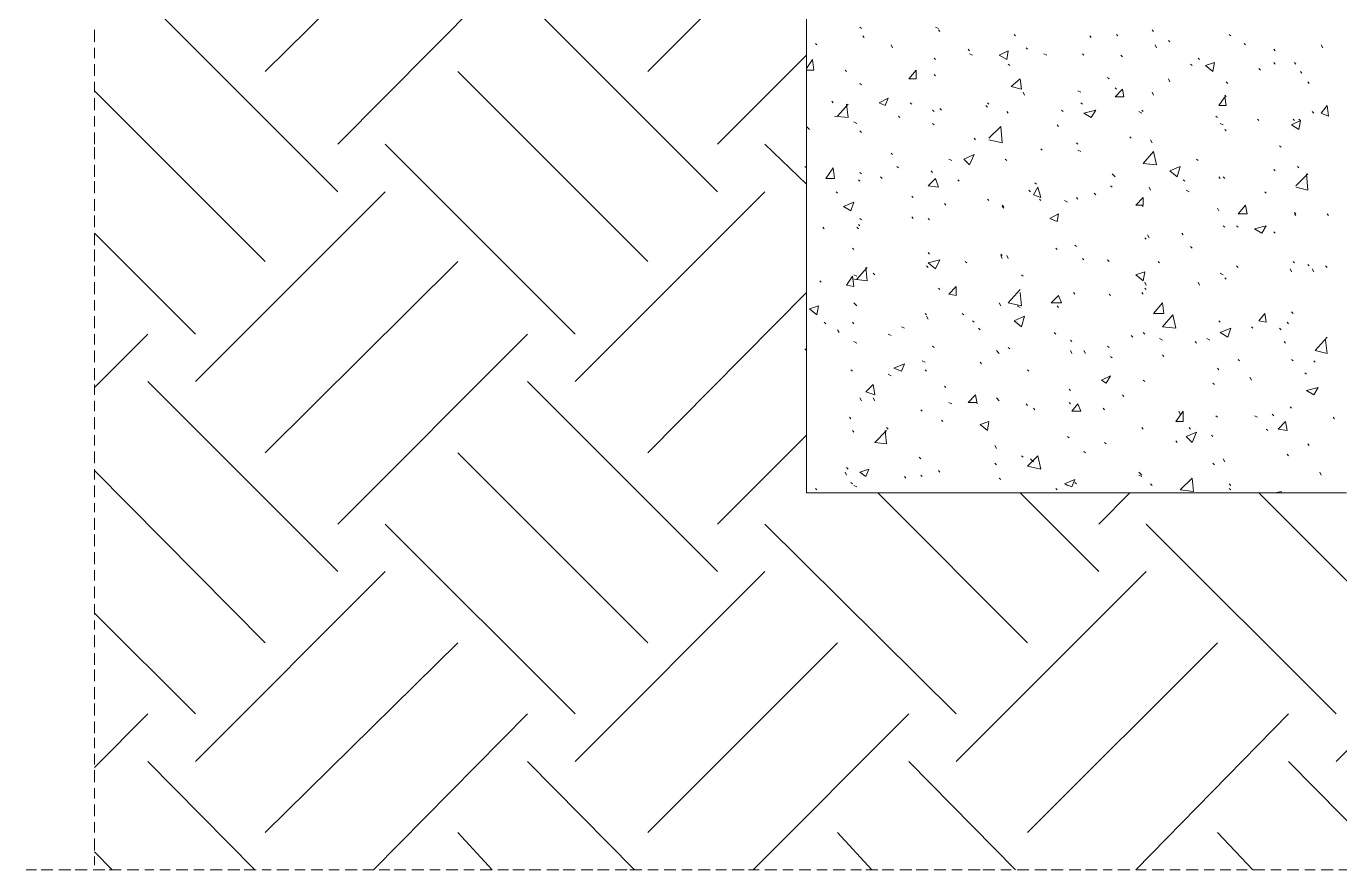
# Model space of a CAD drawing. Header units: millimetres. Extents: x 2928 to 3112, y 1220 to 1280.
# Drawn here: x 3075.624 to 3077.089, y 1263.707 to 1264.647 of the extents above; entities that cross this region are included whole.
import ezdxf

# ---------------------------------------------------------------- set-up
doc = ezdxf.new("R2010")
doc.units = ezdxf.units.MM

msp = doc.modelspace()

# ---------------------------------------------------------------- linework, layer by layer
at = {"color": 253, "linetype": 'Continuous', "lineweight": 5, "true_color": 0x9a9a9a}
for points in [[(3076.4943, 1265.42724), (3076.4943, 1264.12721), (3076.4943, 1264.12721)], [(3076.4943, 1264.12721), (3077.09635, 1264.12721), (3077.09635, 1264.12721)]]:
    msp.add_lwpolyline(points, dxfattribs=at)
at = {"color": 9, "linetype": 'Continuous', "lineweight": 13, "true_color": 0xbababa}
for points in [[(3075.89059, 1264.59694), (3076.10561, 1264.80865), (3076.10561, 1264.80865)], [(3076.31732, 1264.59694), (3076.4943, 1264.77392), (3076.4943, 1264.77392)], [(3075.97164, 1264.51589), (3076.18335, 1264.72926), (3076.18335, 1264.72926)], [(3075.97164, 1264.46297), (3075.75993, 1264.67468), (3075.75993, 1264.67468)], [(3076.39506, 1264.46297), (3076.18335, 1264.67468), (3076.18335, 1264.67468)], [(3076.5555, 1264.64491), (3076.55384, 1264.64656), (3076.55384, 1264.64656)], [(3076.6415, 1264.64491), (3076.63819, 1264.64656), (3076.63819, 1264.64656)], [(3076.5588, 1264.63498), (3076.55715, 1264.63664), (3076.55715, 1264.63664)], [(3076.5588, 1264.63498), (3076.55715, 1264.63664), (3076.55715, 1264.63664)], [(3076.64316, 1264.6416), (3076.6415, 1264.64325), (3076.6415, 1264.64325)], [(3076.72751, 1264.63664), (3076.72586, 1264.63829), (3076.72586, 1264.63829)], [(3076.81186, 1264.63498), (3076.81021, 1264.63664), (3076.81021, 1264.63664)], [(3076.84164, 1264.63664), (3076.83998, 1264.63829), (3076.83998, 1264.63829)], [(3076.88133, 1264.6416), (3076.87968, 1264.64325), (3076.87968, 1264.64325)], [(3076.89953, 1264.63002), (3076.89787, 1264.63167), (3076.89787, 1264.63167)], [(3076.96734, 1264.63664), (3076.96568, 1264.63829), (3076.96568, 1264.63829)], [(3076.39506, 1264.51589), (3076.4943, 1264.61513), (3076.4943, 1264.61513)], [(3076.50588, 1264.62671), (3076.50422, 1264.62837), (3076.50422, 1264.62837)], [(3076.59023, 1264.6234), (3076.58858, 1264.62671), (3076.58858, 1264.62671)], [(3076.67624, 1264.6201), (3076.67458, 1264.62175), (3076.67458, 1264.62175)], [(3076.67954, 1264.61513), (3076.67624, 1264.61679), (3076.67624, 1264.61679)], [(3076.70932, 1264.61513), (3076.71924, 1264.6201), (3076.71924, 1264.6201)], [(3076.70932, 1264.61513), (3076.71759, 1264.61017), (3076.71759, 1264.61017)], [(3076.71759, 1264.61017), (3076.71924, 1264.6201), (3076.71924, 1264.6201)], [(3076.74074, 1264.62175), (3076.73909, 1264.6234), (3076.73909, 1264.6234)], [(3076.76224, 1264.61513), (3076.75894, 1264.61679), (3076.75894, 1264.61679)], [(3076.80359, 1264.61513), (3076.80194, 1264.61679), (3076.80194, 1264.61679)], [(3076.8466, 1264.61348), (3076.84494, 1264.61513), (3076.84494, 1264.61513)], [(3076.88464, 1264.6234), (3076.88299, 1264.62671), (3076.88299, 1264.62671)], [(3076.98388, 1264.62671), (3076.98222, 1264.62837), (3076.98222, 1264.62837)], [(3077.01696, 1264.6201), (3077.0153, 1264.62175), (3077.0153, 1264.62175)], [(3077.06989, 1264.6234), (3077.06823, 1264.62671), (3077.06823, 1264.62671)], [(3076.4943, 1264.60025), (3076.50091, 1264.61017), (3076.50091, 1264.61017)], [(3076.50257, 1264.59859), (3076.50091, 1264.61017), (3076.50091, 1264.61017)], [(3076.63819, 1264.61017), (3076.63654, 1264.61183), (3076.63654, 1264.61183)], [(3076.72089, 1264.60356), (3076.71924, 1264.60521), (3076.71924, 1264.60521)], [(3076.92433, 1264.60356), (3076.92268, 1264.60521), (3076.92268, 1264.60521)], [(3076.9326, 1264.61017), (3076.93095, 1264.61183), (3076.93095, 1264.61183)], [(3076.93922, 1264.60356), (3076.94914, 1264.60686), (3076.94914, 1264.60686)], [(3076.93922, 1264.60356), (3076.94749, 1264.59694), (3076.94749, 1264.59694)], [(3076.94749, 1264.59694), (3076.94914, 1264.60686), (3076.94914, 1264.60686)], [(3077.00042, 1264.59859), (3076.99876, 1264.60025), (3076.99876, 1264.60025)], [(3077.01696, 1264.60521), (3077.0153, 1264.60686), (3077.0153, 1264.60686)], [(3077.04011, 1264.60521), (3077.03846, 1264.60686), (3077.03846, 1264.60686)], [(3076.31732, 1264.38523), (3076.10561, 1264.59694), (3076.10561, 1264.59694)], [(3076.4943, 1264.59859), (3076.50257, 1264.59859), (3076.50257, 1264.59859)], [(3076.53896, 1264.59694), (3076.5373, 1264.59859), (3076.5373, 1264.59859)], [(3076.60842, 1264.58867), (3076.61669, 1264.59859), (3076.61669, 1264.59859)], [(3076.60842, 1264.58867), (3076.61669, 1264.58867), (3076.61669, 1264.58867)], [(3076.61669, 1264.58867), (3076.61669, 1264.59859), (3076.61669, 1264.59859)], [(3076.63819, 1264.59198), (3076.63654, 1264.59363), (3076.63654, 1264.59363)], [(3076.72255, 1264.5804), (3076.73247, 1264.58867), (3076.73247, 1264.58867)], [(3076.73413, 1264.57709), (3076.73247, 1264.58867), (3076.73247, 1264.58867)], [(3076.83171, 1264.58867), (3076.83006, 1264.59032), (3076.83006, 1264.59032)], [(3076.89953, 1264.58536), (3076.89787, 1264.58867), (3076.89787, 1264.58867)], [(3076.96403, 1264.58371), (3076.96238, 1264.58536), (3076.96238, 1264.58536)], [(3077.04673, 1264.59529), (3077.04508, 1264.59694), (3077.04508, 1264.59694)], [(3077.055, 1264.58371), (3077.05335, 1264.58536), (3077.05335, 1264.58536)], [(3075.89059, 1264.38523), (3075.70038, 1264.57544), (3075.70038, 1264.57544)], [(3076.5555, 1264.58205), (3076.55384, 1264.58371), (3076.55384, 1264.58371)], [(3076.72255, 1264.5804), (3076.73413, 1264.57709), (3076.73413, 1264.57709)], [(3076.73743, 1264.57048), (3076.73578, 1264.57378), (3076.73578, 1264.57378)], [(3076.80029, 1264.57378), (3076.79698, 1264.57544), (3076.79698, 1264.57544)], [(3076.83998, 1264.57709), (3076.83833, 1264.57875), (3076.83833, 1264.57875)], [(3076.83833, 1264.56882), (3076.8466, 1264.57709), (3076.8466, 1264.57709)], [(3076.84825, 1264.56882), (3076.8466, 1264.57709), (3076.8466, 1264.57709)], [(3076.88133, 1264.57048), (3076.87968, 1264.57378), (3076.87968, 1264.57378)], [(3076.52407, 1264.56221), (3076.52242, 1264.56386), (3076.52242, 1264.56386)], [(3076.52903, 1264.54732), (3076.54061, 1264.56055), (3076.54061, 1264.56055)], [(3076.54061, 1264.54567), (3076.53896, 1264.56055), (3076.53896, 1264.56055)], [(3076.57534, 1264.56221), (3076.58527, 1264.56717), (3076.58527, 1264.56717)], [(3076.57534, 1264.56221), (3076.58196, 1264.5589), (3076.58196, 1264.5589)], [(3076.58196, 1264.5589), (3076.58527, 1264.56717), (3076.58527, 1264.56717)], [(3076.61173, 1264.56055), (3076.61008, 1264.56221), (3076.61008, 1264.56221)], [(3076.69608, 1264.55724), (3076.69443, 1264.5589), (3076.69443, 1264.5589)], [(3076.69774, 1264.56055), (3076.69608, 1264.56221), (3076.69608, 1264.56221)], [(3076.80194, 1264.56055), (3076.80029, 1264.56221), (3076.80029, 1264.56221)], [(3076.83833, 1264.56882), (3076.84825, 1264.56882), (3076.84825, 1264.56882)], [(3076.95411, 1264.5589), (3076.96072, 1264.56882), (3076.96072, 1264.56882)], [(3076.95411, 1264.5589), (3076.96238, 1264.5589), (3076.96238, 1264.5589)], [(3076.96238, 1264.56882), (3076.96072, 1264.57048), (3076.96072, 1264.57048)], [(3076.96238, 1264.5589), (3076.96072, 1264.56882), (3076.96072, 1264.56882)], [(3077.06823, 1264.55063), (3077.07485, 1264.5589), (3077.07485, 1264.5589)], [(3077.0765, 1264.54732), (3077.07485, 1264.5589), (3077.07485, 1264.5589)], [(3076.52572, 1264.54732), (3076.54061, 1264.54567), (3076.54061, 1264.54567)], [(3076.5985, 1264.54567), (3076.59685, 1264.54732), (3076.59685, 1264.54732)], [(3076.63654, 1264.55228), (3076.63489, 1264.55394), (3076.63489, 1264.55394)], [(3076.64481, 1264.55394), (3076.64316, 1264.55559), (3076.64316, 1264.55559)], [(3076.71924, 1264.55063), (3076.71759, 1264.55228), (3076.71759, 1264.55228)], [(3076.78044, 1264.55228), (3076.77878, 1264.55394), (3076.77878, 1264.55394)], [(3076.80359, 1264.55063), (3076.81683, 1264.55394), (3076.81683, 1264.55394)], [(3076.80359, 1264.55063), (3076.81186, 1264.54567), (3076.81186, 1264.54567)], [(3076.81186, 1264.54567), (3076.81683, 1264.55394), (3076.81683, 1264.55394)], [(3076.8681, 1264.55063), (3076.86479, 1264.55228), (3076.86479, 1264.55228)], [(3076.86975, 1264.55228), (3076.8681, 1264.55394), (3076.8681, 1264.55394)], [(3076.95245, 1264.54567), (3076.9508, 1264.54732), (3076.9508, 1264.54732)], [(3076.99876, 1264.54236), (3076.99711, 1264.54401), (3076.99711, 1264.54401)], [(3077.03515, 1264.5374), (3077.04508, 1264.54236), (3077.04508, 1264.54236)], [(3077.03846, 1264.54236), (3077.03681, 1264.54401), (3077.03681, 1264.54401)], [(3077.04508, 1264.54236), (3077.04342, 1264.54401), (3077.04342, 1264.54401)], [(3077.04342, 1264.53243), (3077.04508, 1264.54236), (3077.04508, 1264.54236)], [(3077.05996, 1264.55063), (3077.05831, 1264.55228), (3077.05831, 1264.55228)], [(3077.06823, 1264.55063), (3077.0765, 1264.54732), (3077.0765, 1264.54732)], [(3076.49761, 1264.53243), (3076.4943, 1264.53574), (3076.4943, 1264.53574)], [(3076.55053, 1264.53905), (3076.54723, 1264.5407), (3076.54723, 1264.5407)], [(3076.5555, 1264.52913), (3076.55384, 1264.53078), (3076.55384, 1264.53078)], [(3076.63654, 1264.5374), (3076.63489, 1264.53905), (3076.63489, 1264.53905)], [(3076.69774, 1264.52251), (3076.71097, 1264.53574), (3076.71097, 1264.53574)], [(3076.71262, 1264.51755), (3076.71097, 1264.53574), (3076.71097, 1264.53574)], [(3076.77548, 1264.53574), (3076.77382, 1264.5374), (3076.77382, 1264.5374)], [(3076.95907, 1264.5374), (3076.95576, 1264.53905), (3076.95576, 1264.53905)], [(3076.96238, 1264.53078), (3076.96072, 1264.53243), (3076.96072, 1264.53243)], [(3077.03515, 1264.5374), (3077.04342, 1264.53243), (3077.04342, 1264.53243)], [(3076.23628, 1264.30418), (3076.02457, 1264.51589), (3076.02457, 1264.51589)], [(3076.4943, 1264.47124), (3076.44799, 1264.51589), (3076.44799, 1264.51589)], [(3076.68285, 1264.52086), (3076.6812, 1264.52251), (3076.6812, 1264.52251)], [(3076.69774, 1264.52086), (3076.71262, 1264.51755), (3076.71262, 1264.51755)], [(3076.79698, 1264.51589), (3076.79532, 1264.51755), (3076.79532, 1264.51755)], [(3076.85652, 1264.52251), (3076.85487, 1264.52416), (3076.85487, 1264.52416)], [(3076.87968, 1264.51755), (3076.87802, 1264.52086), (3076.87802, 1264.52086)], [(3077.02357, 1264.51259), (3077.02192, 1264.51424), (3077.02192, 1264.51424)], [(3076.59023, 1264.50432), (3076.58858, 1264.50597), (3076.58858, 1264.50597)], [(3076.65639, 1264.4977), (3076.65308, 1264.49935), (3076.65308, 1264.49935)], [(3076.66962, 1264.49935), (3076.6812, 1264.50432), (3076.6812, 1264.50432)], [(3076.66962, 1264.49935), (3076.67624, 1264.49274), (3076.67624, 1264.49274)], [(3076.67624, 1264.49274), (3076.6812, 1264.50432), (3076.6812, 1264.50432)], [(3076.71759, 1264.4977), (3076.71593, 1264.49935), (3076.71593, 1264.49935)], [(3076.75728, 1264.50928), (3076.75563, 1264.51093), (3076.75563, 1264.51093)], [(3076.80029, 1264.50762), (3076.79698, 1264.50928), (3076.79698, 1264.50928)], [(3076.86975, 1264.49439), (3076.88133, 1264.50762), (3076.88133, 1264.50762)], [(3076.88464, 1264.49274), (3076.88133, 1264.50762), (3076.88133, 1264.50762)], [(3076.93095, 1264.4977), (3076.9293, 1264.49935), (3076.9293, 1264.49935)], [(3076.4943, 1264.48943), (3076.49264, 1264.49108), (3076.49264, 1264.49108)], [(3076.5158, 1264.47785), (3076.52407, 1264.48943), (3076.52407, 1264.48943)], [(3076.52572, 1264.47785), (3076.52407, 1264.48943), (3076.52407, 1264.48943)], [(3076.5555, 1264.48281), (3076.55384, 1264.48447), (3076.55384, 1264.48447)], [(3076.59685, 1264.48943), (3076.59519, 1264.49108), (3076.59519, 1264.49108)], [(3076.63489, 1264.48447), (3076.63323, 1264.48612), (3076.63323, 1264.48612)], [(3076.86975, 1264.49439), (3076.88464, 1264.49274), (3076.88464, 1264.49274)], [(3076.89953, 1264.48612), (3076.9111, 1264.49108), (3076.9111, 1264.49108)], [(3076.89953, 1264.48612), (3076.90779, 1264.47951), (3076.90779, 1264.47951)], [(3076.90779, 1264.47951), (3076.9111, 1264.49108), (3076.9111, 1264.49108)], [(3077.01696, 1264.48612), (3077.0153, 1264.48778), (3077.0153, 1264.48778)], [(3077.04342, 1264.48943), (3077.04177, 1264.49108), (3077.04177, 1264.49108)], [(3076.5158, 1264.47785), (3076.52572, 1264.47785), (3076.52572, 1264.47785)], [(3076.55384, 1264.47455), (3076.55219, 1264.4762), (3076.55219, 1264.4762)], [(3076.57865, 1264.47785), (3076.577, 1264.47951), (3076.577, 1264.47951)], [(3076.62992, 1264.46958), (3076.63819, 1264.47785), (3076.63819, 1264.47785)], [(3076.62992, 1264.46958), (3076.6415, 1264.46793), (3076.6415, 1264.46793)], [(3076.6415, 1264.46793), (3076.63819, 1264.47785), (3076.63819, 1264.47785)], [(3076.66466, 1264.47455), (3076.663, 1264.4762), (3076.663, 1264.4762)], [(3076.75067, 1264.47124), (3076.74901, 1264.47289), (3076.74901, 1264.47289)], [(3076.83502, 1264.46793), (3076.83337, 1264.46958), (3076.83337, 1264.46958)], [(3076.83833, 1264.47951), (3076.83502, 1264.48281), (3076.83502, 1264.48281)], [(3076.91606, 1264.47455), (3076.91441, 1264.4762), (3076.91441, 1264.4762)], [(3076.95576, 1264.47785), (3076.95411, 1264.47951), (3076.95411, 1264.47951)], [(3076.96072, 1264.47785), (3076.95907, 1264.47951), (3076.95907, 1264.47951)], [(3077.04011, 1264.46958), (3077.05335, 1264.48281), (3077.05335, 1264.48281)], [(3077.05335, 1264.46462), (3077.05169, 1264.48281), (3077.05169, 1264.48281)], [(3075.81285, 1264.25126), (3076.02457, 1264.46297), (3076.02457, 1264.46297)], [(3076.23628, 1264.25126), (3076.44799, 1264.46297), (3076.44799, 1264.46297)], [(3076.52903, 1264.46131), (3076.52738, 1264.46297), (3076.52738, 1264.46297)], [(3076.61339, 1264.45635), (3076.61173, 1264.45801), (3076.61173, 1264.45801)], [(3076.69774, 1264.45304), (3076.69608, 1264.4547), (3076.69608, 1264.4547)], [(3076.74405, 1264.46297), (3076.7424, 1264.46462), (3076.7424, 1264.46462)], [(3076.74736, 1264.45966), (3076.75232, 1264.46793), (3076.75232, 1264.46793)], [(3076.74736, 1264.45966), (3076.75563, 1264.45635), (3076.75563, 1264.45635)], [(3076.75563, 1264.45635), (3076.75232, 1264.46793), (3076.75232, 1264.46793)], [(3076.75563, 1264.45304), (3076.75397, 1264.4547), (3076.75397, 1264.4547)], [(3076.79698, 1264.4547), (3076.79532, 1264.45635), (3076.79532, 1264.45635)], [(3076.81683, 1264.45966), (3076.81517, 1264.46131), (3076.81517, 1264.46131)], [(3076.86148, 1264.44808), (3076.86975, 1264.45635), (3076.86975, 1264.45635)], [(3076.86975, 1264.44808), (3076.86975, 1264.45635), (3076.86975, 1264.45635)], [(3076.87802, 1264.46462), (3076.87637, 1264.46793), (3076.87637, 1264.46793)], [(3076.92103, 1264.46297), (3076.91772, 1264.46462), (3076.91772, 1264.46462)], [(3077.00703, 1264.46131), (3077.00538, 1264.46297), (3077.00538, 1264.46297)], [(3077.04011, 1264.46793), (3077.05335, 1264.46462), (3077.05335, 1264.46462)], [(3076.53565, 1264.44643), (3076.54723, 1264.45139), (3076.54723, 1264.45139)], [(3076.53565, 1264.44643), (3076.54392, 1264.44147), (3076.54392, 1264.44147)], [(3076.54392, 1264.44147), (3076.54723, 1264.45139), (3076.54723, 1264.45139)], [(3076.64977, 1264.44808), (3076.64812, 1264.44974), (3076.64812, 1264.44974)], [(3076.71428, 1264.44643), (3076.71262, 1264.44808), (3076.71262, 1264.44808)], [(3076.71428, 1264.44477), (3076.71262, 1264.44643), (3076.71262, 1264.44643)], [(3076.7854, 1264.45139), (3076.78209, 1264.45304), (3076.78209, 1264.45304)], [(3076.86148, 1264.44808), (3076.86975, 1264.44808), (3076.86975, 1264.44808)], [(3076.86975, 1264.44643), (3076.8681, 1264.44808), (3076.8681, 1264.44808)], [(3076.95411, 1264.44147), (3076.95245, 1264.44477), (3076.95245, 1264.44477)], [(3076.97561, 1264.43816), (3076.98388, 1264.44808), (3076.98388, 1264.44808)], [(3076.98553, 1264.43816), (3076.98388, 1264.44808), (3076.98388, 1264.44808)], [(3077.04011, 1264.43816), (3077.03846, 1264.43981), (3077.03846, 1264.43981)], [(3076.55384, 1264.42493), (3076.55219, 1264.42658), (3076.55219, 1264.42658)], [(3076.5555, 1264.43154), (3076.55384, 1264.4332), (3076.55384, 1264.4332)], [(3076.61339, 1264.4332), (3076.61173, 1264.43485), (3076.61173, 1264.43485)], [(3076.63158, 1264.43154), (3076.62992, 1264.4332), (3076.62992, 1264.4332)], [(3076.76555, 1264.4332), (3076.77548, 1264.43816), (3076.77548, 1264.43816)], [(3076.76555, 1264.4332), (3076.77382, 1264.42989), (3076.77382, 1264.42989)], [(3076.77382, 1264.42989), (3076.77548, 1264.43816), (3076.77548, 1264.43816)], [(3076.96072, 1264.42327), (3076.95907, 1264.42493), (3076.95907, 1264.42493)], [(3076.97561, 1264.42327), (3076.97395, 1264.42493), (3076.97395, 1264.42493)], [(3076.97561, 1264.43816), (3076.98553, 1264.43816), (3076.98553, 1264.43816)], [(3076.9938, 1264.42162), (3077.00703, 1264.42493), (3077.00703, 1264.42493)], [(3077.00207, 1264.41666), (3077.00703, 1264.42493), (3077.00703, 1264.42493)], [(3077.04011, 1264.4365), (3077.03846, 1264.43816), (3077.03846, 1264.43816)], [(3077.0765, 1264.4365), (3077.07485, 1264.43816), (3077.07485, 1264.43816)], [(3075.81285, 1264.30418), (3075.70038, 1264.41666), (3075.70038, 1264.41666)], [(3076.51415, 1264.42162), (3076.51249, 1264.42327), (3076.51249, 1264.42327)], [(3076.55219, 1264.42162), (3076.55053, 1264.42327), (3076.55053, 1264.42327)], [(3076.87306, 1264.41004), (3076.87141, 1264.41169), (3076.87141, 1264.41169)], [(3076.87637, 1264.41169), (3076.87472, 1264.415), (3076.87472, 1264.415)], [(3076.91441, 1264.415), (3076.91276, 1264.41666), (3076.91276, 1264.41666)], [(3076.9938, 1264.42162), (3077.00207, 1264.41666), (3077.00207, 1264.41666)], [(3077.01696, 1264.41666), (3077.0153, 1264.41831), (3077.0153, 1264.41831)], [(3076.54723, 1264.39846), (3076.54557, 1264.40012), (3076.54557, 1264.40012)], [(3076.63158, 1264.3935), (3076.62992, 1264.39515), (3076.62992, 1264.39515)], [(3076.77382, 1264.39846), (3076.77217, 1264.40012), (3076.77217, 1264.40012)], [(3076.79532, 1264.40177), (3076.79367, 1264.40342), (3076.79367, 1264.40342)], [(3076.92433, 1264.40012), (3076.92268, 1264.40177), (3076.92268, 1264.40177)], [(3075.89059, 1264.17187), (3076.10561, 1264.38523), (3076.10561, 1264.38523)], [(3076.62992, 1264.38358), (3076.64316, 1264.38688), (3076.64316, 1264.38688)], [(3076.62992, 1264.38358), (3076.63819, 1264.37696), (3076.63819, 1264.37696)], [(3076.63819, 1264.37696), (3076.64316, 1264.38688), (3076.64316, 1264.38688)], [(3076.67293, 1264.38358), (3076.67127, 1264.38523), (3076.67127, 1264.38523)], [(3076.71262, 1264.39185), (3076.71097, 1264.3935), (3076.71097, 1264.3935)], [(3076.71262, 1264.38854), (3076.71097, 1264.39185), (3076.71097, 1264.39185)], [(3076.71924, 1264.38854), (3076.71759, 1264.39185), (3076.71759, 1264.39185)], [(3076.80359, 1264.38688), (3076.80194, 1264.38854), (3076.80194, 1264.38854)], [(3076.83171, 1264.38523), (3076.83006, 1264.38688), (3076.83006, 1264.38688)], [(3076.88795, 1264.38358), (3076.88629, 1264.38523), (3076.88629, 1264.38523)], [(3077.03846, 1264.38358), (3077.03681, 1264.38523), (3077.03681, 1264.38523)], [(3077.055, 1264.38027), (3077.05335, 1264.38192), (3077.05335, 1264.38192)], [(3076.53896, 1264.35877), (3076.54557, 1264.36869), (3076.54557, 1264.36869)], [(3076.54723, 1264.35711), (3076.54557, 1264.36869), (3076.54557, 1264.36869)], [(3076.55053, 1264.36869), (3076.54723, 1264.37034), (3076.54723, 1264.37034)], [(3076.55053, 1264.36538), (3076.56211, 1264.37861), (3076.56211, 1264.37861)], [(3076.56211, 1264.36373), (3076.56046, 1264.37861), (3076.56046, 1264.37861)], [(3076.57038, 1264.37034), (3076.56873, 1264.372), (3076.56873, 1264.372)], [(3076.62992, 1264.37861), (3076.62827, 1264.38027), (3076.62827, 1264.38027)], [(3076.73578, 1264.36869), (3076.73413, 1264.37034), (3076.73413, 1264.37034)], [(3076.86148, 1264.37034), (3076.87141, 1264.37365), (3076.87141, 1264.37365)], [(3076.86148, 1264.37034), (3076.86975, 1264.36373), (3076.86975, 1264.36373)], [(3076.86975, 1264.36373), (3076.87141, 1264.37365), (3076.87141, 1264.37365)], [(3076.95907, 1264.37034), (3076.95576, 1264.372), (3076.95576, 1264.372)], [(3076.96238, 1264.36538), (3076.96072, 1264.36704), (3076.96072, 1264.36704)], [(3076.97561, 1264.37861), (3076.97395, 1264.38027), (3076.97395, 1264.38027)], [(3077.03515, 1264.37365), (3077.0335, 1264.37696), (3077.0335, 1264.37696)], [(3077.05996, 1264.37365), (3077.05831, 1264.37696), (3077.05831, 1264.37696)], [(3077.07485, 1264.37861), (3077.07319, 1264.38027), (3077.07319, 1264.38027)], [(3076.51084, 1264.36207), (3076.50918, 1264.36373), (3076.50918, 1264.36373)], [(3076.53896, 1264.35877), (3076.54723, 1264.35711), (3076.54723, 1264.35711)], [(3076.54723, 1264.36538), (3076.56211, 1264.36373), (3076.56211, 1264.36373)], [(3076.64316, 1264.3538), (3076.6415, 1264.35546), (3076.6415, 1264.35546)], [(3076.65308, 1264.34884), (3076.66135, 1264.35711), (3076.66135, 1264.35711)], [(3076.66135, 1264.34719), (3076.66135, 1264.35711), (3076.66135, 1264.35711)], [(3076.71924, 1264.33892), (3076.73247, 1264.3538), (3076.73247, 1264.3538)], [(3076.87306, 1264.35877), (3076.87141, 1264.36207), (3076.87141, 1264.36207)], [(3076.87306, 1264.3538), (3076.87141, 1264.35546), (3076.87141, 1264.35546)], [(3076.9326, 1264.35877), (3076.93095, 1264.36207), (3076.93095, 1264.36207)], [(3076.31732, 1264.17187), (3076.4943, 1264.3505), (3076.4943, 1264.3505)], [(3076.55053, 1264.33561), (3076.54723, 1264.33892), (3076.54723, 1264.33892)], [(3076.65308, 1264.34884), (3076.66135, 1264.34719), (3076.66135, 1264.34719)], [(3076.71097, 1264.33561), (3076.70932, 1264.33892), (3076.70932, 1264.33892)], [(3076.71924, 1264.33892), (3076.73413, 1264.33561), (3076.73413, 1264.33561)], [(3076.73413, 1264.33561), (3076.73247, 1264.3505), (3076.73247, 1264.3505)], [(3076.76721, 1264.33892), (3076.77548, 1264.34719), (3076.77548, 1264.34719)], [(3076.76721, 1264.33892), (3076.77878, 1264.33892), (3076.77878, 1264.33892)], [(3076.77878, 1264.33892), (3076.77548, 1264.34719), (3076.77548, 1264.34719)], [(3076.79367, 1264.34884), (3076.79202, 1264.3505), (3076.79202, 1264.3505)], [(3076.83337, 1264.34719), (3076.83171, 1264.34884), (3076.83171, 1264.34884)], [(3076.86975, 1264.34884), (3076.8681, 1264.3505), (3076.8681, 1264.3505)], [(3076.88133, 1264.32734), (3076.89126, 1264.33892), (3076.89126, 1264.33892)], [(3076.89291, 1264.32734), (3076.89126, 1264.33892), (3076.89126, 1264.33892)], [(3076.49761, 1264.3323), (3076.50753, 1264.33561), (3076.50753, 1264.33561)], [(3076.49761, 1264.3323), (3076.50588, 1264.32569), (3076.50588, 1264.32569)], [(3076.50588, 1264.32569), (3076.50753, 1264.33561), (3076.50753, 1264.33561)], [(3076.62827, 1264.32569), (3076.62662, 1264.32734), (3076.62662, 1264.32734)], [(3076.62992, 1264.32072), (3076.62827, 1264.32403), (3076.62827, 1264.32403)], [(3076.66962, 1264.32569), (3076.66797, 1264.32734), (3076.66797, 1264.32734)], [(3076.72586, 1264.31907), (3076.73743, 1264.32403), (3076.73743, 1264.32403)], [(3076.73247, 1264.33396), (3076.72916, 1264.33561), (3076.72916, 1264.33561)], [(3076.73413, 1264.31245), (3076.73743, 1264.32403), (3076.73743, 1264.32403)], [(3076.77548, 1264.33396), (3076.77382, 1264.33561), (3076.77382, 1264.33561)], [(3076.88133, 1264.32734), (3076.89291, 1264.32734), (3076.89291, 1264.32734)], [(3076.89126, 1264.31245), (3076.90283, 1264.32569), (3076.90283, 1264.32569)], [(3076.90614, 1264.3108), (3076.90283, 1264.32569), (3076.90283, 1264.32569)], [(3076.99876, 1264.31907), (3077.00538, 1264.32734), (3077.00538, 1264.32734)], [(3077.00703, 1264.31742), (3077.00538, 1264.32734), (3077.00538, 1264.32734)], [(3077.03681, 1264.32734), (3077.03515, 1264.32899), (3077.03515, 1264.32899)], [(3076.5158, 1264.31576), (3076.51415, 1264.31742), (3076.51415, 1264.31742)], [(3076.53069, 1264.30584), (3076.52903, 1264.30915), (3076.52903, 1264.30915)], [(3076.54723, 1264.31576), (3076.54557, 1264.31742), (3076.54557, 1264.31742)], [(3076.60346, 1264.3108), (3076.60015, 1264.31245), (3076.60015, 1264.31245)], [(3076.6812, 1264.31742), (3076.67954, 1264.31907), (3076.67954, 1264.31907)], [(3076.68781, 1264.30915), (3076.68616, 1264.3108), (3076.68616, 1264.3108)], [(3076.72586, 1264.31907), (3076.73413, 1264.31245), (3076.73413, 1264.31245)], [(3076.89126, 1264.31245), (3076.90614, 1264.3108), (3076.90614, 1264.3108)], [(3076.95576, 1264.31742), (3076.95411, 1264.31907), (3076.95411, 1264.31907)], [(3076.95576, 1264.30584), (3076.96734, 1264.3108), (3076.96734, 1264.3108)], [(3076.96403, 1264.30088), (3076.96734, 1264.3108), (3076.96734, 1264.3108)], [(3076.99215, 1264.3108), (3076.99049, 1264.31245), (3076.99049, 1264.31245)], [(3076.99876, 1264.31907), (3077.00703, 1264.31742), (3077.00703, 1264.31742)], [(3077.02357, 1264.30915), (3077.02192, 1264.3108), (3077.02192, 1264.3108)], [(3077.03184, 1264.31576), (3077.03019, 1264.31742), (3077.03019, 1264.31742)], [(3075.70038, 1264.24464), (3075.75993, 1264.30418), (3075.75993, 1264.30418)], [(3075.97164, 1264.09247), (3076.18335, 1264.30418), (3076.18335, 1264.30418)], [(3076.55053, 1264.29426), (3076.54723, 1264.29591), (3076.54723, 1264.29591)], [(3076.58858, 1264.30253), (3076.58527, 1264.30418), (3076.58527, 1264.30418)], [(3076.77217, 1264.30418), (3076.77051, 1264.30584), (3076.77051, 1264.30584)], [(3076.79036, 1264.29591), (3076.78871, 1264.29757), (3076.78871, 1264.29757)], [(3076.85818, 1264.30088), (3076.85652, 1264.30253), (3076.85652, 1264.30253)], [(3076.87141, 1264.30418), (3076.86975, 1264.30584), (3076.86975, 1264.30584)], [(3076.89126, 1264.29757), (3076.88795, 1264.29922), (3076.88795, 1264.29922)], [(3076.9293, 1264.29426), (3076.92764, 1264.29591), (3076.92764, 1264.29591)], [(3076.94418, 1264.29757), (3076.94087, 1264.29922), (3076.94087, 1264.29922)], [(3076.95576, 1264.30584), (3076.96403, 1264.30088), (3076.96403, 1264.30088)], [(3077.02854, 1264.29426), (3077.02688, 1264.29591), (3077.02688, 1264.29591)], [(3077.06162, 1264.28599), (3077.07485, 1264.30088), (3077.07485, 1264.30088)], [(3077.07485, 1264.28268), (3077.07319, 1264.29757), (3077.07319, 1264.29757)], [(3076.4943, 1264.28599), (3076.49264, 1264.28764), (3076.49264, 1264.28764)], [(3076.63654, 1264.2893), (3076.63489, 1264.29095), (3076.63489, 1264.29095)], [(3076.70932, 1264.28268), (3076.70601, 1264.28599), (3076.70601, 1264.28599)], [(3076.72089, 1264.28764), (3076.71924, 1264.2893), (3076.71924, 1264.2893)], [(3076.79036, 1264.28268), (3076.78871, 1264.28599), (3076.78871, 1264.28599)], [(3076.80525, 1264.28268), (3076.80359, 1264.28599), (3076.80359, 1264.28599)], [(3076.83171, 1264.2893), (3076.83006, 1264.29095), (3076.83006, 1264.29095)], [(3076.83502, 1264.27772), (3076.83337, 1264.27937), (3076.83337, 1264.27937)], [(3076.89291, 1264.27937), (3076.89126, 1264.28103), (3076.89126, 1264.28103)], [(3077.06162, 1264.28599), (3077.07485, 1264.28268), (3077.07485, 1264.28268)], [(3076.54557, 1264.26283), (3076.54392, 1264.26449), (3076.54392, 1264.26449)], [(3076.59188, 1264.26614), (3076.60346, 1264.2711), (3076.60346, 1264.2711)], [(3076.59188, 1264.26614), (3076.60015, 1264.26283), (3076.60015, 1264.26283)], [(3076.60015, 1264.26283), (3076.60346, 1264.2711), (3076.60346, 1264.2711)], [(3076.62662, 1264.27276), (3076.62331, 1264.27441), (3076.62331, 1264.27441)], [(3076.62827, 1264.26283), (3076.62662, 1264.26449), (3076.62662, 1264.26449)], [(3076.68947, 1264.2711), (3076.68781, 1264.27276), (3076.68781, 1264.27276)], [(3076.7424, 1264.26283), (3076.74074, 1264.26449), (3076.74074, 1264.26449)], [(3076.95411, 1264.26449), (3076.95245, 1264.26614), (3076.95245, 1264.26614)], [(3076.97726, 1264.27441), (3076.97561, 1264.27607), (3076.97561, 1264.27607)], [(3077.03681, 1264.27441), (3077.03515, 1264.27607), (3077.03515, 1264.27607)], [(3077.06162, 1264.27276), (3077.05996, 1264.27441), (3077.05996, 1264.27441)], [(3075.97164, 1264.03955), (3075.75993, 1264.25126), (3075.75993, 1264.25126)], [(3076.39506, 1264.03955), (3076.18335, 1264.25126), (3076.18335, 1264.25126)], [(3076.58858, 1264.25787), (3076.58527, 1264.25953), (3076.58527, 1264.25953)], [(3076.82344, 1264.25291), (3076.83337, 1264.25787), (3076.83337, 1264.25787)], [(3076.82344, 1264.25291), (3076.8284, 1264.2496), (3076.8284, 1264.2496)], [(3076.8284, 1264.2496), (3076.83337, 1264.25787), (3076.83337, 1264.25787)], [(3076.87141, 1264.25126), (3076.86975, 1264.25291), (3076.86975, 1264.25291)], [(3076.94914, 1264.24795), (3076.94749, 1264.2496), (3076.94749, 1264.2496)], [(3076.99049, 1264.25291), (3076.98884, 1264.25622), (3076.98884, 1264.25622)], [(3077.05169, 1264.25953), (3077.05004, 1264.26118), (3077.05004, 1264.26118)], [(3076.56046, 1264.23968), (3076.56873, 1264.24795), (3076.56873, 1264.24795)], [(3076.56046, 1264.23968), (3076.57038, 1264.23637), (3076.57038, 1264.23637)], [(3076.57038, 1264.23637), (3076.56873, 1264.24795), (3076.56873, 1264.24795)], [(3076.64977, 1264.24464), (3076.64812, 1264.24629), (3076.64812, 1264.24629)], [(3076.67458, 1264.2281), (3076.68285, 1264.23637), (3076.68285, 1264.23637)], [(3076.68451, 1264.22645), (3076.68285, 1264.23637), (3076.68285, 1264.23637)], [(3076.78871, 1264.24133), (3076.78705, 1264.24299), (3076.78705, 1264.24299)], [(3076.84825, 1264.23472), (3076.8466, 1264.23637), (3076.8466, 1264.23637)], [(3077.05169, 1264.24133), (3077.06492, 1264.24464), (3077.06492, 1264.24464)], [(3077.05169, 1264.24133), (3077.05996, 1264.23637), (3077.05996, 1264.23637)], [(3077.05996, 1264.23637), (3077.06492, 1264.24464), (3077.06492, 1264.24464)], [(3076.5555, 1264.22975), (3076.55384, 1264.23306), (3076.55384, 1264.23306)], [(3076.57038, 1264.22975), (3076.56873, 1264.23306), (3076.56873, 1264.23306)], [(3076.62331, 1264.21818), (3076.62165, 1264.21983), (3076.62165, 1264.21983)], [(3076.65639, 1264.22645), (3076.65308, 1264.2281), (3076.65308, 1264.2281)], [(3076.67458, 1264.2281), (3076.68451, 1264.2281), (3076.68451, 1264.2281)], [(3076.70932, 1264.22975), (3076.70601, 1264.23306), (3076.70601, 1264.23306)], [(3076.74074, 1264.22479), (3076.73909, 1264.22645), (3076.73909, 1264.22645)], [(3076.74901, 1264.21983), (3076.74736, 1264.22148), (3076.74736, 1264.22148)], [(3076.78871, 1264.22645), (3076.78705, 1264.2281), (3076.78705, 1264.2281)], [(3076.79036, 1264.21818), (3076.79698, 1264.22645), (3076.79698, 1264.22645)], [(3076.80029, 1264.21818), (3076.79698, 1264.22645), (3076.79698, 1264.22645)], [(3076.82675, 1264.21983), (3076.8251, 1264.22148), (3076.8251, 1264.22148)], [(3077.03515, 1264.22148), (3077.0335, 1264.22314), (3077.0335, 1264.22314)], [(3076.54392, 1264.20991), (3076.54226, 1264.21156), (3076.54226, 1264.21156)], [(3076.64646, 1264.2066), (3076.64481, 1264.20825), (3076.64481, 1264.20825)], [(3076.68781, 1264.20329), (3076.69774, 1264.2066), (3076.69774, 1264.2066)], [(3076.69608, 1264.19667), (3076.69774, 1264.2066), (3076.69774, 1264.2066)], [(3076.79036, 1264.21818), (3076.80029, 1264.21818), (3076.80029, 1264.21818)], [(3076.90614, 1264.2066), (3076.91441, 1264.21818), (3076.91441, 1264.21818)], [(3076.90614, 1264.2066), (3076.91441, 1264.2066), (3076.91441, 1264.2066)], [(3076.9111, 1264.21487), (3076.90945, 1264.21818), (3076.90945, 1264.21818)], [(3076.91441, 1264.2066), (3076.91441, 1264.21818), (3076.91441, 1264.21818)], [(3076.95245, 1264.21156), (3076.9508, 1264.21321), (3076.9508, 1264.21321)], [(3076.99711, 1264.21156), (3076.9938, 1264.21321), (3076.9938, 1264.21321)], [(3077.0153, 1264.21321), (3077.01365, 1264.21487), (3077.01365, 1264.21487)], [(3077.02027, 1264.19833), (3077.02854, 1264.2066), (3077.02854, 1264.2066)], [(3077.03019, 1264.19667), (3077.02854, 1264.2066), (3077.02854, 1264.2066)], [(3077.08312, 1264.20991), (3077.08146, 1264.21156), (3077.08146, 1264.21156)], [(3076.39506, 1264.09247), (3076.4943, 1264.19171), (3076.4943, 1264.19171)], [(3076.54723, 1264.19502), (3076.54557, 1264.19667), (3076.54557, 1264.19667)], [(3076.57038, 1264.18344), (3076.58361, 1264.19667), (3076.58361, 1264.19667)], [(3076.58361, 1264.18179), (3076.58196, 1264.19667), (3076.58196, 1264.19667)], [(3076.58527, 1264.19833), (3076.58361, 1264.19998), (3076.58361, 1264.19998)], [(3076.68781, 1264.20329), (3076.69608, 1264.19667), (3076.69608, 1264.19667)], [(3076.78705, 1264.18841), (3076.7854, 1264.19006), (3076.7854, 1264.19006)], [(3076.86975, 1264.19833), (3076.8681, 1264.19998), (3076.8681, 1264.19998)], [(3076.91772, 1264.19006), (3076.9293, 1264.19502), (3076.9293, 1264.19502)], [(3076.91772, 1264.19006), (3076.92433, 1264.18344), (3076.92433, 1264.18344)], [(3076.92268, 1264.19833), (3076.92103, 1264.19998), (3076.92103, 1264.19998)], [(3076.92433, 1264.18344), (3076.9293, 1264.19502), (3076.9293, 1264.19502)], [(3076.94749, 1264.19006), (3076.94584, 1264.19171), (3076.94584, 1264.19171)], [(3077.00869, 1264.19667), (3077.00703, 1264.19833), (3077.00703, 1264.19833)], [(3077.02027, 1264.19833), (3077.03019, 1264.19667), (3077.03019, 1264.19667)], [(3076.57038, 1264.18344), (3076.58361, 1264.18179), (3076.58361, 1264.18179)], [(3076.70601, 1264.17683), (3076.70435, 1264.18014), (3076.70435, 1264.18014)], [(3076.8284, 1264.18179), (3076.82675, 1264.18344), (3076.82675, 1264.18344)], [(3076.90779, 1264.18344), (3076.90614, 1264.1851), (3076.90614, 1264.1851)], [(3077.055, 1264.18014), (3077.05335, 1264.18179), (3077.05335, 1264.18179)], [(3076.31732, 1263.96015), (3076.10561, 1264.17187), (3076.10561, 1264.17187)], [(3076.62165, 1264.16525), (3076.62, 1264.1669), (3076.62, 1264.1669)], [(3076.73578, 1264.1669), (3076.73413, 1264.16856), (3076.73413, 1264.16856)], [(3076.74074, 1264.15698), (3076.75232, 1264.16856), (3076.75232, 1264.16856)], [(3076.74736, 1264.16194), (3076.74405, 1264.16525), (3076.74405, 1264.16525)], [(3076.75563, 1264.15367), (3076.75232, 1264.16856), (3076.75232, 1264.16856)], [(3076.80525, 1264.17187), (3076.80359, 1264.17352), (3076.80359, 1264.17352)], [(3076.96072, 1264.16194), (3076.95907, 1264.16525), (3076.95907, 1264.16525)], [(3077.03184, 1264.16856), (3077.03019, 1264.17021), (3077.03019, 1264.17021)], [(3075.89059, 1263.96015), (3075.70038, 1264.15202), (3075.70038, 1264.15202)], [(3076.53896, 1264.14706), (3076.5373, 1264.15036), (3076.5373, 1264.15036)], [(3076.54061, 1264.15367), (3076.53896, 1264.15533), (3076.53896, 1264.15533)], [(3076.55384, 1264.15036), (3076.56377, 1264.15367), (3076.56377, 1264.15367)], [(3076.55384, 1264.15036), (3076.56046, 1264.1454), (3076.56046, 1264.1454)], [(3076.56046, 1264.1454), (3076.56377, 1264.15367), (3076.56377, 1264.15367)], [(3076.62331, 1264.1454), (3076.62165, 1264.14706), (3076.62165, 1264.14706)], [(3076.64316, 1264.15036), (3076.6415, 1264.15202), (3076.6415, 1264.15202)], [(3076.70601, 1264.15863), (3076.70435, 1264.16029), (3076.70435, 1264.16029)], [(3076.74074, 1264.15698), (3076.75563, 1264.15367), (3076.75563, 1264.15367)], [(3076.8681, 1264.14706), (3076.86479, 1264.15036), (3076.86479, 1264.15036)], [(3076.8681, 1264.1454), (3076.86479, 1264.14706), (3076.86479, 1264.14706)], [(3076.94914, 1264.15863), (3076.94749, 1264.16029), (3076.94749, 1264.16029)], [(3077.06823, 1264.14706), (3077.06658, 1264.15036), (3077.06658, 1264.15036)], [(3076.50588, 1264.13052), (3076.50422, 1264.13217), (3076.50422, 1264.13217)], [(3076.54557, 1264.13713), (3076.54392, 1264.13879), (3076.54392, 1264.13879)], [(3076.55053, 1264.13382), (3076.54723, 1264.13548), (3076.54723, 1264.13548)], [(3076.60512, 1264.14375), (3076.60346, 1264.1454), (3076.60346, 1264.1454)], [(3076.71097, 1264.14209), (3076.70932, 1264.14375), (3076.70932, 1264.14375)], [(3076.77382, 1264.13052), (3076.77217, 1264.13217), (3076.77217, 1264.13217)], [(3076.78209, 1264.13713), (3076.79367, 1264.14209), (3076.79367, 1264.14209)], [(3076.78209, 1264.13713), (3076.79036, 1264.13382), (3076.79036, 1264.13382)], [(3076.7854, 1264.13548), (3076.78209, 1264.13713), (3076.78209, 1264.13713)], [(3076.79036, 1264.13382), (3076.79367, 1264.14209), (3076.79367, 1264.14209)], [(3076.79532, 1264.13713), (3076.79367, 1264.13879), (3076.79367, 1264.13879)], [(3076.87968, 1264.13548), (3076.87802, 1264.13713), (3076.87802, 1264.13713)], [(3076.9111, 1264.13052), (3076.92433, 1264.14375), (3076.92433, 1264.14375)], [(3076.92599, 1264.12886), (3076.92433, 1264.14375), (3076.92433, 1264.14375)], [(3076.96734, 1264.13548), (3076.96568, 1264.13713), (3076.96568, 1264.13713)], [(3076.96734, 1264.13052), (3076.96568, 1264.13217), (3076.96568, 1264.13217)], [(3076.74074, 1263.96015), (3076.57369, 1264.12721), (3076.57369, 1264.12721)], [(3076.82013, 1264.03955), (3076.73247, 1264.12721), (3076.73247, 1264.12721)], [(3076.82013, 1264.09247), (3076.85487, 1264.12721), (3076.85487, 1264.12721)], [(3076.9111, 1264.13052), (3076.92599, 1264.12886), (3076.92599, 1264.12886)], [(3077.16582, 1263.96015), (3076.99876, 1264.12721), (3076.99876, 1264.12721)], [(3077.01696, 1264.12721), (3077.02357, 1264.12886), (3077.02357, 1264.12886)], [(3077.02357, 1264.12721), (3077.02357, 1264.12886), (3077.02357, 1264.12886)], [(3076.23628, 1263.88076), (3076.02457, 1264.09247), (3076.02457, 1264.09247)], [(3076.66135, 1263.88076), (3076.44799, 1264.09247), (3076.44799, 1264.09247)], [(3077.08477, 1263.88076), (3076.87306, 1264.09247), (3076.87306, 1264.09247)], [(3075.81285, 1263.82784), (3076.02457, 1264.03955), (3076.02457, 1264.03955)], [(3076.23628, 1263.82784), (3076.44799, 1264.03955), (3076.44799, 1264.03955)], [(3076.66135, 1263.82784), (3076.87306, 1264.03955), (3076.87306, 1264.03955)], [(3077.08477, 1263.82784), (3077.29648, 1264.03955), (3077.29648, 1264.03955)], [(3075.81285, 1263.88076), (3075.70038, 1263.99323), (3075.70038, 1263.99323)], [(3075.89059, 1263.74844), (3076.10561, 1263.96015), (3076.10561, 1263.96015)], [(3076.31732, 1263.74844), (3076.52903, 1263.96015), (3076.52903, 1263.96015)], [(3076.74074, 1263.74844), (3076.95245, 1263.96015), (3076.95245, 1263.96015)], [(3075.70038, 1263.82122), (3075.75993, 1263.88076), (3075.75993, 1263.88076)], [(3076.01133, 1263.70709), (3076.18335, 1263.88076), (3076.18335, 1263.88076)], [(3076.43475, 1263.70709), (3076.60842, 1263.88076), (3076.60842, 1263.88076)], [(3076.86148, 1263.70709), (3077.03184, 1263.88076), (3077.03184, 1263.88076)], [(3075.87901, 1263.70709), (3075.75993, 1263.82784), (3075.75993, 1263.82784)], [(3076.30244, 1263.70709), (3076.18335, 1263.82784), (3076.18335, 1263.82784)], [(3076.72751, 1263.70709), (3076.60842, 1263.82784), (3076.60842, 1263.82784)], [(3077.15093, 1263.70709), (3077.03184, 1263.82784), (3077.03184, 1263.82784)], [(3076.14365, 1263.70709), (3076.10561, 1263.74844), (3076.10561, 1263.74844)], [(3076.56707, 1263.70709), (3076.52903, 1263.74844), (3076.52903, 1263.74844)], [(3076.99215, 1263.70709), (3076.95245, 1263.74844), (3076.95245, 1263.74844)], [(3075.72023, 1263.70709), (3075.70038, 1263.72694), (3075.70038, 1263.72694)]]:
    msp.add_lwpolyline(points, dxfattribs=at)
at = {"color": 252, "linetype": 'Continuous', "lineweight": 13, "true_color": 0x989898}
for points in [[(3075.70038, 1264.63002), (3075.70038, 1264.64325), (3075.70038, 1264.64325)], [(3075.70038, 1264.61183), (3075.70038, 1264.6234), (3075.70038, 1264.6234)], [(3075.70038, 1264.59198), (3075.70038, 1264.60521), (3075.70038, 1264.60521)], [(3075.70038, 1264.57378), (3075.70038, 1264.58536), (3075.70038, 1264.58536)], [(3075.70038, 1264.55394), (3075.70038, 1264.56717), (3075.70038, 1264.56717)], [(3075.70038, 1264.53574), (3075.70038, 1264.54732), (3075.70038, 1264.54732)], [(3075.70038, 1264.51589), (3075.70038, 1264.52913), (3075.70038, 1264.52913)], [(3075.70038, 1264.49935), (3075.70038, 1264.51259), (3075.70038, 1264.51259)], [(3075.70038, 1264.47951), (3075.70038, 1264.49274), (3075.70038, 1264.49274)], [(3075.70038, 1264.46131), (3075.70038, 1264.47455), (3075.70038, 1264.47455)], [(3075.70038, 1264.44147), (3075.70038, 1264.4547), (3075.70038, 1264.4547)], [(3075.70038, 1264.42327), (3075.70038, 1264.4365), (3075.70038, 1264.4365)], [(3075.70038, 1264.40342), (3075.70038, 1264.41666), (3075.70038, 1264.41666)], [(3075.70038, 1264.38523), (3075.70038, 1264.39846), (3075.70038, 1264.39846)], [(3075.70038, 1264.36869), (3075.70038, 1264.38027), (3075.70038, 1264.38027)], [(3075.70038, 1264.34884), (3075.70038, 1264.36207), (3075.70038, 1264.36207)], [(3075.70038, 1264.33065), (3075.70038, 1264.34223), (3075.70038, 1264.34223)], [(3075.70038, 1264.3108), (3075.70038, 1264.32403), (3075.70038, 1264.32403)], [(3075.70038, 1264.29261), (3075.70038, 1264.30418), (3075.70038, 1264.30418)], [(3075.70038, 1264.27276), (3075.70038, 1264.28599), (3075.70038, 1264.28599)], [(3075.70038, 1264.25291), (3075.70038, 1264.26614), (3075.70038, 1264.26614)], [(3075.70038, 1264.23637), (3075.70038, 1264.24795), (3075.70038, 1264.24795)], [(3075.70038, 1264.21818), (3075.70038, 1264.22975), (3075.70038, 1264.22975)], [(3075.70038, 1264.19833), (3075.70038, 1264.21156), (3075.70038, 1264.21156)], [(3075.70038, 1264.18014), (3075.70038, 1264.19171), (3075.70038, 1264.19171)], [(3075.70038, 1264.16029), (3075.70038, 1264.17352), (3075.70038, 1264.17352)], [(3075.70038, 1264.14209), (3075.70038, 1264.15367), (3075.70038, 1264.15367)], [(3075.70038, 1264.12225), (3075.70038, 1264.13548), (3075.70038, 1264.13548)], [(3075.70038, 1264.10571), (3075.70038, 1264.11563), (3075.70038, 1264.11563)], [(3075.70038, 1264.08586), (3075.70038, 1264.09909), (3075.70038, 1264.09909)], [(3075.70038, 1264.06766), (3075.70038, 1264.0809), (3075.70038, 1264.0809)], [(3075.70038, 1264.04782), (3075.70038, 1264.06105), (3075.70038, 1264.06105)], [(3075.70038, 1264.02962), (3075.70038, 1264.0412), (3075.70038, 1264.0412)], [(3075.70038, 1264.00977), (3075.70038, 1264.02301), (3075.70038, 1264.02301)], [(3075.70038, 1263.99158), (3075.70038, 1264.00316), (3075.70038, 1264.00316)], [(3075.70038, 1263.97504), (3075.70038, 1263.98496), (3075.70038, 1263.98496)], [(3075.70038, 1263.95519), (3075.70038, 1263.96842), (3075.70038, 1263.96842)], [(3075.70038, 1263.93534), (3075.70038, 1263.94858), (3075.70038, 1263.94858)], [(3075.70038, 1263.91715), (3075.70038, 1263.93038), (3075.70038, 1263.93038)], [(3075.70038, 1263.8973), (3075.70038, 1263.91054), (3075.70038, 1263.91054)], [(3075.70038, 1263.87911), (3075.70038, 1263.89234), (3075.70038, 1263.89234)], [(3075.70038, 1263.85926), (3075.70038, 1263.87249), (3075.70038, 1263.87249)], [(3075.70038, 1263.84272), (3075.70038, 1263.8543), (3075.70038, 1263.8543)], [(3075.70038, 1263.82453), (3075.70038, 1263.83611), (3075.70038, 1263.83611)], [(3075.70038, 1263.80468), (3075.70038, 1263.81791), (3075.70038, 1263.81791)], [(3075.70038, 1263.78649), (3075.70038, 1263.79806), (3075.70038, 1263.79806)], [(3075.70038, 1263.76664), (3075.70038, 1263.77987), (3075.70038, 1263.77987)], [(3075.70038, 1263.74844), (3075.70038, 1263.76002), (3075.70038, 1263.76002)], [(3075.70038, 1263.7286), (3075.70038, 1263.74183), (3075.70038, 1263.74183)], [(3075.70038, 1263.71206), (3075.70038, 1263.72198), (3075.70038, 1263.72198)], [(3075.6243, 1263.70709), (3075.63588, 1263.70709), (3075.63588, 1263.70709)], [(3075.64084, 1263.70709), (3075.65407, 1263.70709), (3075.65407, 1263.70709)], [(3075.66069, 1263.70709), (3075.67392, 1263.70709), (3075.67392, 1263.70709)], [(3075.67888, 1263.70709), (3075.69211, 1263.70709), (3075.69211, 1263.70709)], [(3075.69873, 1263.70709), (3075.71196, 1263.70709), (3075.71196, 1263.70709)], [(3075.71692, 1263.70709), (3075.73016, 1263.70709), (3075.73016, 1263.70709)], [(3075.73677, 1263.70709), (3075.75, 1263.70709), (3075.75, 1263.70709)], [(3075.75662, 1263.70709), (3075.76654, 1263.70709), (3075.76654, 1263.70709)], [(3075.77316, 1263.70709), (3075.78474, 1263.70709), (3075.78474, 1263.70709)], [(3075.79135, 1263.70709), (3075.80458, 1263.70709), (3075.80458, 1263.70709)], [(3075.8112, 1263.70709), (3075.82278, 1263.70709), (3075.82278, 1263.70709)], [(3075.82939, 1263.70709), (3075.84263, 1263.70709), (3075.84263, 1263.70709)], [(3075.84924, 1263.70709), (3075.86247, 1263.70709), (3075.86247, 1263.70709)], [(3075.86744, 1263.70709), (3075.88067, 1263.70709), (3075.88067, 1263.70709)], [(3075.88728, 1263.70709), (3075.89721, 1263.70709), (3075.89721, 1263.70709)], [(3075.90382, 1263.70709), (3075.91706, 1263.70709), (3075.91706, 1263.70709)], [(3075.92367, 1263.70709), (3075.93525, 1263.70709), (3075.93525, 1263.70709)], [(3075.94187, 1263.70709), (3075.9551, 1263.70709), (3075.9551, 1263.70709)], [(3075.96171, 1263.70709), (3075.97329, 1263.70709), (3075.97329, 1263.70709)], [(3075.97991, 1263.70709), (3075.99314, 1263.70709), (3075.99314, 1263.70709)], [(3075.99976, 1263.70709), (3076.01133, 1263.70709), (3076.01133, 1263.70709)], [(3076.01795, 1263.70709), (3076.02953, 1263.70709), (3076.02953, 1263.70709)], [(3076.03449, 1263.70709), (3076.04772, 1263.70709), (3076.04772, 1263.70709)], [(3076.05434, 1263.70709), (3076.06757, 1263.70709), (3076.06757, 1263.70709)], [(3076.07418, 1263.70709), (3076.08576, 1263.70709), (3076.08576, 1263.70709)], [(3076.09238, 1263.70709), (3076.10561, 1263.70709), (3076.10561, 1263.70709)], [(3076.11223, 1263.70709), (3076.1238, 1263.70709), (3076.1238, 1263.70709)], [(3076.13042, 1263.70709), (3076.14365, 1263.70709), (3076.14365, 1263.70709)], [(3076.15027, 1263.70709), (3076.16185, 1263.70709), (3076.16185, 1263.70709)], [(3076.16681, 1263.70709), (3076.18004, 1263.70709), (3076.18004, 1263.70709)], [(3076.185, 1263.70709), (3076.19823, 1263.70709), (3076.19823, 1263.70709)], [(3076.20485, 1263.70709), (3076.21808, 1263.70709), (3076.21808, 1263.70709)], [(3076.22304, 1263.70709), (3076.23628, 1263.70709), (3076.23628, 1263.70709)], [(3076.24289, 1263.70709), (3076.25612, 1263.70709), (3076.25612, 1263.70709)], [(3076.26109, 1263.70709), (3076.27432, 1263.70709), (3076.27432, 1263.70709)], [(3076.28093, 1263.70709), (3076.29417, 1263.70709), (3076.29417, 1263.70709)], [(3076.29747, 1263.70709), (3076.31071, 1263.70709), (3076.31071, 1263.70709)], [(3076.31732, 1263.70709), (3076.3289, 1263.70709), (3076.3289, 1263.70709)], [(3076.33551, 1263.70709), (3076.34875, 1263.70709), (3076.34875, 1263.70709)], [(3076.35536, 1263.70709), (3076.36694, 1263.70709), (3076.36694, 1263.70709)], [(3076.37356, 1263.70709), (3076.38679, 1263.70709), (3076.38679, 1263.70709)], [(3076.3934, 1263.70709), (3076.40498, 1263.70709), (3076.40498, 1263.70709)], [(3076.4116, 1263.70709), (3076.42483, 1263.70709), (3076.42483, 1263.70709)], [(3076.42979, 1263.70709), (3076.44137, 1263.70709), (3076.44137, 1263.70709)], [(3076.44799, 1263.70709), (3076.46122, 1263.70709), (3076.46122, 1263.70709)], [(3076.46783, 1263.70709), (3076.47941, 1263.70709), (3076.47941, 1263.70709)], [(3076.48603, 1263.70709), (3076.49926, 1263.70709), (3076.49926, 1263.70709)], [(3076.50588, 1263.70709), (3076.51745, 1263.70709), (3076.51745, 1263.70709)], [(3076.52407, 1263.70709), (3076.5373, 1263.70709), (3076.5373, 1263.70709)], [(3076.54392, 1263.70709), (3076.5555, 1263.70709), (3076.5555, 1263.70709)], [(3076.56046, 1263.70709), (3076.57369, 1263.70709), (3076.57369, 1263.70709)], [(3076.57865, 1263.70709), (3076.59188, 1263.70709), (3076.59188, 1263.70709)], [(3076.5985, 1263.70709), (3076.61173, 1263.70709), (3076.61173, 1263.70709)], [(3076.61669, 1263.70709), (3076.62992, 1263.70709), (3076.62992, 1263.70709)], [(3076.63654, 1263.70709), (3076.64977, 1263.70709), (3076.64977, 1263.70709)], [(3076.65639, 1263.70709), (3076.66797, 1263.70709), (3076.66797, 1263.70709)], [(3076.67458, 1263.70709), (3076.68781, 1263.70709), (3076.68781, 1263.70709)], [(3076.69112, 1263.70709), (3076.70435, 1263.70709), (3076.70435, 1263.70709)], [(3076.71097, 1263.70709), (3076.72255, 1263.70709), (3076.72255, 1263.70709)], [(3076.72916, 1263.70709), (3076.7424, 1263.70709), (3076.7424, 1263.70709)], [(3076.74901, 1263.70709), (3076.76224, 1263.70709), (3076.76224, 1263.70709)], [(3076.76721, 1263.70709), (3076.78044, 1263.70709), (3076.78044, 1263.70709)], [(3076.78705, 1263.70709), (3076.80029, 1263.70709), (3076.80029, 1263.70709)], [(3076.80525, 1263.70709), (3076.81848, 1263.70709), (3076.81848, 1263.70709)], [(3076.8251, 1263.70709), (3076.83502, 1263.70709), (3076.83502, 1263.70709)], [(3076.84164, 1263.70709), (3076.85487, 1263.70709), (3076.85487, 1263.70709)], [(3076.86148, 1263.70709), (3076.87306, 1263.70709), (3076.87306, 1263.70709)], [(3076.87968, 1263.70709), (3076.89291, 1263.70709), (3076.89291, 1263.70709)], [(3076.89953, 1263.70709), (3076.9111, 1263.70709), (3076.9111, 1263.70709)], [(3076.91772, 1263.70709), (3076.93095, 1263.70709), (3076.93095, 1263.70709)], [(3076.93757, 1263.70709), (3076.94914, 1263.70709), (3076.94914, 1263.70709)], [(3076.95576, 1263.70709), (3076.96734, 1263.70709), (3076.96734, 1263.70709)], [(3076.97395, 1263.70709), (3076.98553, 1263.70709), (3076.98553, 1263.70709)], [(3076.99215, 1263.70709), (3077.00538, 1263.70709), (3077.00538, 1263.70709)], [(3077.012, 1263.70709), (3077.02357, 1263.70709), (3077.02357, 1263.70709)], [(3077.03019, 1263.70709), (3077.04342, 1263.70709), (3077.04342, 1263.70709)], [(3077.05004, 1263.70709), (3077.06162, 1263.70709), (3077.06162, 1263.70709)], [(3077.06823, 1263.70709), (3077.08146, 1263.70709), (3077.08146, 1263.70709)], [(3077.08808, 1263.70709), (3077.098, 1263.70709), (3077.098, 1263.70709)]]:
    msp.add_lwpolyline(points, dxfattribs=at)

doc.saveas('drawing.dxf')
